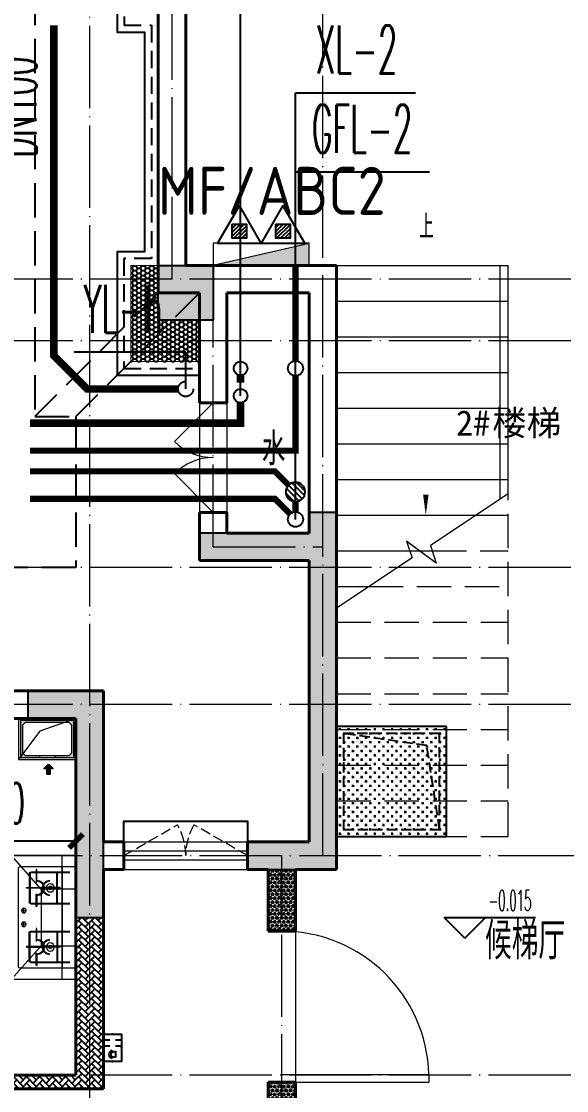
# Model space of a CAD drawing. Extents: x 27938 to 1042331, y -235042 to 1535213.
# Drawn here: x 715419 to 719393, y 679745 to 687535 of the extents above; entities that cross this region are included whole.
import ezdxf
from ezdxf.enums import TextEntityAlignment as Align

# ---------------------------------------------------------------- set-up
doc = ezdxf.new("R2010")
doc.units = 0
doc.header["$LTSCALE"] = 1000
doc.header["$MEASUREMENT"] = 0
for name, pattern in [('#P_--_20B1_001_t3$0$DASH', [0.35, 0.25, -0.1]), ('__DASH', [0.35, 0.25, -0.1]), ('DASH', [0.35, 0.25, -0.1]), ('DOTE', [2.42, 2, -0.2, 0.02, -0.2]), ('HIDDEN', [0.375, 0.25, -0.125])]:
    doc.linetypes.add(name, pattern=pattern)
for name, color, linetype in [('AH-FURNITURE', 1, 'Continuous'), ('COLUMN', 9, 'Continuous'), ('DIM_ELEV', 3, 'Continuous'), ('DIM_SYMB', 3, 'Continuous'), ('DIM_不分区消火栓', 3, 'Continuous'), ('DIM_管井排水', 3, 'Continuous'), ('DIM_给水', 3, 'Continuous'), ('DIM_雨水', 3, 'Continuous'), ('EQUIP-安防', 3, 'Continuous'), ('EQUIP_地漏', 7, 'Continuous'), ('EQUIP_灭火器', 7, 'Continuous'), ('PIPE-不分区消火栓', 1, 'X'), ('PIPE-管井排水', 210, 'GF'), ('PIPE-给水', 3, 'J1'), ('PIPE-给水中', 72, 'J2'), ('PIPE-雨水', 4, 'Y'), ('PUB_TEXT', 4, 'Continuous'), ('TEXT_灭火器', 7, 'Continuous'), ('TEXT_雨水', 7, 'Continuous'), ('TWT_DIM', 3, 'Continuous'), ('VPIPE-不分区消火栓', 1, 'X'), ('VPIPE-管井排水', 210, 'GF'), ('VPIPE-给水', 3, 'TG_J'), ('VPIPE-给水中', 72, 'J2'), ('VPIPE-雨水', 4, 'DASH'), ('保温', 6, 'Continuous'), ('卫生间', 6, 'Continuous'), ('建筑-排气道', 9, 'Continuous'), ('看线', 251, 'Continuous'), ('立面-看线', 251, 'Continuous')]:
    doc.layers.add(name, color=color, linetype=linetype)
for name, color, linetype, lineweight in [('DOTE', 19, 'DOTE', 9), ('EQUIP_消火栓', 242, 'Continuous', 18), ('LVTRY', 1, 'Continuous', 13), ('PUB_HATCH', 8, 'Continuous', 9), ('STAIR', 2, 'Continuous', 18), ('WALL', 9, 'Continuous', 40), ('WINDOW', 8, 'Continuous', 15), ('平面-空调预留孔', 173, 'Continuous', 15), ('立面-洞口示意', 152, 'Continuous', 13)]:
    doc.layers.add(name, color=color, linetype=linetype, lineweight=lineweight)
doc.styles.add('_TCH_DIM', font='SIMPLEX.shx', dxfattribs={"width": 0.6, "oblique": 10, "bigfont": 'hztxt.shx'})
doc.styles.add('_TCH_DIM_T3', font='SIMPLEX.shx', dxfattribs={"width": 0.494118, "bigfont": 'GBCBIG.shx'})
doc.styles.add('_TEL_DIM', font='SIMPLEX', dxfattribs={"width": 0.8, "height": 3.5, "bigfont": 'HZTXT'})
doc.styles.add('_TWT_PIPEDN', font='SIMPLEX.shx', dxfattribs={"width": 0.6, "oblique": 10, "height": 3, "bigfont": 'HZTXT.shx'})
doc.styles.add('_TWT_SERIAL', font='simplex.shx', dxfattribs={"width": 0.6, "oblique": 10, "height": 3, "bigfont": 'aadri.shx'})
doc.styles.add('DIM_FONT', font='SIMPLEX.shx', dxfattribs={"width": 0.56})
doc.styles.get("Standard").update_dxf_attribs({"font": 'gbenor.shx', "bigfont": 'gbcbig.shx'})
doc.styles.add('TG_LINETYPE', font='SIMPLEX', dxfattribs={"width": 0.8, "height": 3, "bigfont": 'HZTXT'})
doc.styles.add('黑体', font='simhei.ttf')
doc.linetypes.add('GF', pattern='A,3,-0.2,["GF",Standard,S=0.25,R=0,X=-0.1,Y=-0.115],-0.35', length=3.55)
doc.linetypes.add('J1', pattern='A,3,-0.2,["J1",Standard,S=0.25,R=0,X=-0.1,Y=-0.115],-0.35', length=3.55)
doc.linetypes.add('J2', pattern='A,3,-0.2,["J2",Standard,S=0.25,R=0,X=-0.1,Y=-0.115],-0.35', length=3.55)
doc.linetypes.add('TG_J', pattern='A,2,-0.22,["J",TG_LINETYPE,S=0.1,R=0,X=-0.18,Y=-0.15],0', length=2.22)
doc.linetypes.add('X', pattern='A,3,-0.2,["X",Standard,S=0.25,R=0,X=-0.1,Y=-0.115],-0.25', length=3.45)
doc.linetypes.add('Y', pattern='A,3,-0.2,["Y",Standard,S=0.25,R=0,X=-0.1,Y=-0.115],-0.2', length=3.4)
doc.dimstyles.new('_TWT_ARCH&&100', dxfattribs={"dimtxt": 297.5, "dimasz": 100, "dimexe": 250, "dimexo": 300, "dimgap": 126.25, "dimtad": 1, "dimdec": 0, "dimzin": 0, "dimdsep": 46, "dimtxsty": '_TCH_DIM_T3', "dimblk": 'ARCHTICK', "dimcen": 0.09, "dimclrt": 7, "dimazin": 2, "dimtfac": 1, "dimtdec": 0, "dimtix": 1, "dimtmove": 2, "dimatfit": 3, "dimfxl": 1, "dimtolj": 1, "dimtzin": 0, "dimarcsym": 0})
pattern_1 = [(45, (0, 0), (0, 47.4157523), [100.584, -33.528]), (135, (23.708, 23.708), (3e-15, 47.4157523), [100.584, -33.528])]
pattern_2 = [(90, (0, 0), (-16.49778, 1e-15), [9.525, -19.05]), (210, (0, 0), (8.24889, -14.2874966), [9.525, -19.05]), (150, (6e-16, 9.525), (-8.24889, -14.2874966), [9.525, -19.05])]

# ---------------------------------------------------------------- blocks, each defined once
blk = doc.blocks.new('HFHFHFHFTF')
at = {"layer": 'PUB_HATCH'}
for points in [[(571616.6, 372523.7), (571616.6, 375123.7), (571416.6, 375123.7), (571416.6, 374973.7), (570617, 374973.7), (570617, 374773.7), (571416.6, 374773.7), (571416.6, 372723.7), (570966.6, 372723.7), (570966.6, 372523.7)], [(569366.6, 373623.7), (569716.6, 373623.7), (569716.6, 372173.7), (569916.6, 372173.7), (569916.6, 373823.7), (569366.6, 373823.7)]]:
    blk.add_hatch(color=256, dxfattribs=at).paths.add_polyline_path(points)
at = {"layer": 'COLUMN', "color": 8}
for p, q in [((571616.6, 375123.7), (571416.6, 375123.7)), ((571416.6, 375123.7), (571416.6, 374973.7)), ((571616.6, 372523.7), (571616.6, 375123.7)), ((571416.6, 374973.7), (570617, 374973.7)), ((570617, 374973.7), (570617, 374773.7)), ((570617, 374773.7), (571416.6, 374773.7)), ((571416.6, 374773.7), (571416.6, 372723.7)), ((569916.6, 373823.7), (569366.6, 373823.7)), ((569366.6, 373823.7), (569366.6, 373623.7)), ((569916.6, 372173.7), (569916.6, 373823.7)), ((569366.6, 373623.7), (569716.6, 373623.7)), ((569716.6, 373623.7), (569716.6, 372173.7)), ((571416.6, 372723.7), (570966.6, 372723.7)), ((570966.6, 372723.7), (570966.6, 372523.7)), ((570966.6, 372523.7), (571616.6, 372523.7)), ((569716.6, 372173.7), (569916.6, 372173.7))]:
    blk.add_line(p, q, dxfattribs=at)
blk = doc.blocks.new('VDVDVDCZSCCS')
at = {"layer": '保温', "linetype": 'Continuous', "ltscale": 10}
h = blk.add_hatch(dxfattribs=at)
h.set_pattern_fill('HEX', color=251, scale=10, angle=90, style=0)
h.set_pattern_definition(pattern_2)
h.paths.add_polyline_path([(546716.7, 372073.7), (546916.7, 372073.7), (546916.6, 372523.7), (546716.6, 372523.7)])
at = {"layer": '保温', "linetype": 'ByBlock', "ltscale": 10}
h = blk.add_hatch(dxfattribs=at)
h.set_pattern_fill('AR-HBONE', color=251, scale=55)
h.set_pattern_definition(pattern_1)
h.paths.add_polyline_path([(545316.6, 372173.7), (545316.7, 370923.7), (545516.7, 370923.7), (545516.6, 372173.7)])
h = blk.add_hatch(dxfattribs=at)
h.set_pattern_fill('AR-HBONE', color=251, scale=55)
h.set_pattern_definition(pattern_1)
h.paths.add_polyline_path([(545316.7, 370923.7), (545316.7, 371023.7), (544716.7, 371023.7), (544716.7, 370923.7)])
at = {"layer": '保温', "linetype": 'Continuous', "ltscale": 10}
h = blk.add_hatch(dxfattribs=at)
h.set_pattern_fill('HEX', color=251, scale=10, angle=90, style=0)
h.set_pattern_definition(pattern_2)
h.paths.add_polyline_path([(546716.7, 370823.7), (546916.7, 370823.7), (546916.6, 370973.7), (546716.6, 370973.7)])
blk = doc.blocks.new('A$C60D053AF')
at = {"layer": 'AH-FURNITURE', "color": 0}
for p, q in [((192.5, -71), (327.6, -71)), ((232.5, -90), (128.3, -90)), ((232.5, -110), (128.3, -110)), ((192.5, -91), (327.6, -91)), ((245, -129.5), (245, -122.5)), ((265, -129.5), (265, -122.5)), ((341.7, -96.9), (370, -143.2)), ((355.9, -82.7), (384.2, -129)), ((255, -281), (255, -251)), ((255, -281), (393, -281)), ((393, -281), (393, -251))]:
    blk.add_line(p, q, dxfattribs=at)
for points in [[(170, -68, 1), (170, -94), (192.5, -94), (192.5, -68)], [(234, -251), (414, -251, 0.414214), (424, -241), (424, -111, 0.414214), (414, -101), (234, -101, 0.414214), (224, -111), (224, -241, 0.414214)], [(268, -122.5), (268, -107, 0.414214), (248, -87), (232.5, -87), (232.5, -113), (242, -113), (242, -122.5)], [(242, -152, 1), (268, -152), (268, -129.5), (242, -129.5)], [(383.8, -161.2, 1), (402.2, -142.8), (386.3, -126.9), (367.9, -145.3)]]:
    blk.add_lwpolyline(points, format="xyb", close=True, dxfattribs=at)
for centre, radius in [((100, -100), 30), ((255, -152), 15), ((255, -152), 10), ((393, -152), 15), ((393, -152), 10)]:
    blk.add_circle(centre, radius, dxfattribs=at)
for radius in [40, 20]:
    blk.add_arc((327.6, -111), radius, 45, 90, dxfattribs=at)
blk = doc.blocks.new('*U40')
h = blk.add_hatch(color=0)
h.set_gradient(color1=(0, 0, 255), rotation=180, tint=1)
h.paths.add_polyline_path([(0, 0), (-6.35, -6.35), (-6.35, -2.159), (-15, -2.159), (-15, 2.159), (-6.35, 2.159), (-6.35, 6.35)])
at = {"color": 0, "linetype": 'Continuous'}
blk.add_lwpolyline([(0, 0), (-6.35, -6.35), (-6.35, -2.159), (-15, -2.159), (-15, 2.159), (-6.35, 2.159), (-6.35, 6.35)], close=True, dxfattribs=at)
blk = doc.blocks.new('sgrsefv')
at = {"layer": 'PUB_HATCH'}
blk.add_hatch(color=0, dxfattribs=at).paths.add_polyline_path([(1112933.3, 840916.3), (1112933.3, 840646.3), (1113073.3, 840646.3), (1113073.3, 840661.3), (1112968.3, 840661.3), (1112948.3, 840681.3), (1112948.3, 840881.3), (1112968.3, 840901.3), (1113288.3, 840901.3), (1113308.3, 840881.3), (1113308.3, 840681.3), (1113288.3, 840661.3), (1113183.3, 840661.3), (1113183.3, 840646.3), (1113323.3, 840646.3), (1113323.3, 840916.3)])
at = {"layer": 'LVTRY', "color": 0}
for p, q in [((1113073.3, 840661.3), (1113073.3, 840646.3)), ((1113183.3, 840661.3), (1113183.3, 840646.3))]:
    blk.add_line(p, q, dxfattribs=at)
for points in [[(1112918.3, 840931.3), (1113338.3, 840931.3), (1113338.3, 840631.3), (1112918.3, 840631.3)], [(1112933.3, 840916.3), (1113323.3, 840916.3), (1113323.3, 840646.3), (1112933.3, 840646.3)], [(1113288.3, 840661.3), (1112968.3, 840661.3), (1112948.3, 840681.3), (1112948.3, 840881.3), (1112968.3, 840901.3), (1113288.3, 840901.3), (1113308.3, 840881.3), (1113308.3, 840681.3), (1113288.3, 840661.3)]]:
    blk.add_lwpolyline(points, close=True, dxfattribs=at)
at = {"layer": '立面-洞口示意', "color": 0}
blk.add_lwpolyline([(1112918.3, 840931.3), (1113181.8, 840837.4), (1113338.3, 840631.3)], dxfattribs=at)
at = {"layer": '建筑-排气道', "color": 8, "xscale": -5, "yscale": 5, "zscale": 5, "rotation": 270}
blk.add_blockref('*U40', (1113118.4, 840599), dxfattribs=at)
blk = doc.blocks.new('rtyg7uyhg')
at = {"layer": 'LVTRY', "color": 0}
for p, q in [((193590.3, 45458.1), (193590.3, 45069.5)), ((194234.6, 45488.8), (193621, 45488.8)), ((193896.4, 45429.9), (193857.6, 45326.3)), ((193925.8, 45440.4), (193940.1, 45432.2)), ((194265.3, 45069.5), (194265.3, 45458.1)), ((193621, 45130.8), (193621, 45345.6)), ((193682.3, 45407), (193887.8, 45407)), ((193875.3, 45316), (193945.6, 45401.5)), ((194009.6, 45345.6), (194009.6, 45130.8)), ((194050.5, 45130.8), (194050.5, 45345.6)), ((194111.9, 45407), (194173.3, 45407)), ((194234.6, 45345.6), (194234.6, 45130.8)), ((193857.6, 45326.3), (193875.3, 45316)), ((193621, 45038.8), (194234.6, 45038.8)), ((193948.3, 45069.5), (193682.3, 45069.5)), ((194173.3, 45069.5), (194111.9, 45069.5))]:
    blk.add_line(p, q, dxfattribs=at)
for centre, radius in [((193866.4, 45437.7), 20.5), ((193989.2, 45437.7), 20.5), ((194071, 45437.7), 20.5), ((193815.3, 45238.2), 25.6), ((194137.5, 45238.2), 25.6)]:
    blk.add_circle(centre, radius, dxfattribs=at)
for centre, radius, start, end in [((193621, 45458.1), 30.7, 89.99999, 179.99999), ((193915.6, 45422.7), 20.5, 59.99999, 159.46231), ((193929.8, 45414.5), 20.5, 320.53767, 59.99999), ((194234.6, 45458.1), 30.7, 359.99999, 89.99999), ((193682.3, 45345.6), 61.4, 89.99999, 179.99999), ((193948.3, 45345.6), 61.4, 359.99999, 89.99999), ((194111.9, 45345.6), 61.4, 89.99999, 179.99999), ((194173.3, 45345.6), 61.4, 359.99999, 89.99999), ((193682.3, 45130.8), 61.4, 179.99999, 269.99999), ((193948.3, 45130.8), 61.4, 269.99999, 359.99999), ((194111.9, 45130.8), 61.4, 179.99999, 269.99999), ((194173.3, 45130.8), 61.4, 269.99999, 359.99999), ((193621, 45069.5), 30.7, 179.99999, 269.99999), ((194234.6, 45069.5), 30.7, 269.99999, 359.99999)]:
    blk.add_arc(centre, radius, start, end, dxfattribs=at)
at = {"layer": 'LVTRY', "color": 0, "style": 'DIM_FONT', "width": 0.8, "flags": 9}
for tag in ['YSIZE', 'XSIZE']:
    blk.add_attdef(tag, (193927.8, 45487.8), '', height=0.5, rotation=89.99999, dxfattribs=at)
blk = doc.blocks.new('A-Kitchen-7')
at = {"layer": 'LVTRY', "color": 0}
for p, q in [((-518.7, 779.7), (-7.2, 834.3)), ((-515, 756), (-518.7, 779.7)), ((-3.6, 810.6), (-515, 756)), ((-29.1, 767), (-35.2, 806.4)), ((-7.2, 834.3), (-3.6, 810.6)), ((515, 780), (0, 780)), ((0, 756), (0, 780)), ((515, 756), (515, 780)), ((515, 756), (-515, 756)), ((-515, 756), (-515, 40)), ((-485.6, 760.5), (-484.9, 756)), ((-29.1, 767), (-112.1, 756)), ((515, 40), (515, 756)), ((-515, 40), (515, 40))]:
    blk.add_line(p, q, dxfattribs=at)
blk.add_lwpolyline([(-468.9, 40), (-468.9, 0), (468.9, 0), (468.9, 40)], close=True, dxfattribs=at)
blk = doc.blocks.new('FRSDFDGDGDRGDR')
at = {"layer": '平面-空调预留孔', "color": 0}
for p, q in [((699612.3, 775044), (699612.3, 775441.2)), ((699618.9, 775447.8), (699746.3, 775447.8)), ((699746.3, 775447.8), (699746.3, 775355.4)), ((699719.9, 775342.2), (699719.9, 775143)), ((699726.5, 775348.8), (699739.7, 775348.8)), ((699726.5, 775136.4), (699739.7, 775136.4)), ((699746.3, 775129.8), (699746.3, 775037.4)), ((699746.3, 775037.4), (699618.9, 775037.4))]:
    blk.add_line(p, q, dxfattribs=at)
blk.add_lwpolyline([(699766.1, 775166.7), (699792.5, 775153.5), (699792.5, 775057.2), (699766.1, 775044), (699766.1, 775017.6), (699618.9, 775017.6, -0.414214), (699592.5, 775044), (699592.5, 775441.2, -0.414214), (699618.9, 775467.6), (699766.1, 775467.6), (699766.1, 775441.2), (699792.5, 775428), (699792.5, 775331.6), (699766.1, 775318.4)], format="xyb", close=True, dxfattribs=at)
for centre, radius in [((699739.7, 775331.6), 10.6), ((699739.7, 775243.2), 15.8), ((699739.7, 775153.5), 10.6)]:
    blk.add_circle(centre, radius, dxfattribs=at)
for centre, start, end in [((699618.9, 775441.2), 90, 180), ((699726.5, 775342.2), 90, 180), ((699739.7, 775355.4), 270, 360), ((699726.5, 775143), 180, 270), ((699739.7, 775129.8), 0, 90), ((699618.9, 775044), 180, 270)]:
    blk.add_arc(centre, 6.6, start, end, dxfattribs=at)
blk = doc.blocks.new('vcxvcdfvdxv')
at = {"layer": 'LVTRY', "color": 0}
for p, q in [((582293.7, 370358.3), (582763.9, 370358.3)), ((582393.7, 369458.3), (582393.7, 370358.3)), ((582547.9, 370115.4), (582763.9, 370358.3)), ((582763.9, 370358.3), (582763.9, 369458.3)), ((582703.7, 370278.3), (582303.7, 370278.3)), ((582393.7, 370268.3), (582393.7, 369548.3)), ((582578.9, 370168.3), (582578.9, 370258.3)), ((582578.9, 370258.3), (582583.4, 370258.3)), ((582583.4, 370258.3), (582583.4, 370168.3)), ((582713.7, 369548.3), (582713.7, 370268.3)), ((582338.7, 370238.3), (582623.7, 370238.3)), ((582338.7, 370233.3), (582623.7, 370233.3)), ((582428.7, 370018.3), (582428.7, 370228.3)), ((582433.7, 370018.3), (582433.7, 370228.3)), ((582583.4, 370168.3), (582578.9, 370168.3)), ((582628.7, 370228.3), (582628.7, 370018.3)), ((582633.7, 370228.3), (582633.7, 370018.3)), ((582293.7, 370115.4), (582547.9, 370115.4)), ((582393.7, 369700.3), (582393.7, 370115.4)), ((582408.7, 370125.6), (582536.2, 370125.6)), ((582408.7, 370121.1), (582408.7, 370125.6)), ((582536.2, 370121.1), (582408.7, 370121.1)), ((582653.7, 370125.6), (582526.2, 370125.6)), ((582526.2, 370125.6), (582526.2, 370121.1)), ((582526.2, 370121.1), (582653.7, 370121.1)), ((582536.2, 370125.6), (582536.2, 370121.1)), ((582547.9, 370115.4), (582547.9, 369700.3)), ((582653.7, 370121.1), (582653.7, 370125.6)), ((582623.7, 370013.3), (582338.7, 370013.3)), ((582623.7, 370008.3), (582338.7, 370008.3)), ((582583.4, 370078.3), (582578.9, 370078.3)), ((582578.9, 370078.3), (582578.9, 369988.3)), ((582583.4, 369988.3), (582583.4, 370078.3)), ((582578.9, 369988.3), (582583.4, 369988.3)), ((582693.1, 369958.3), (582654.3, 369958.3)), ((582673.7, 369938.9), (582673.7, 369977.7)), ((582693.1, 369858.3), (582654.3, 369858.3)), ((582673.7, 369838.9), (582673.7, 369877.7)), ((582623.7, 369808.3), (582338.7, 369808.3)), ((582623.7, 369803.3), (582338.7, 369803.3)), ((582428.7, 369798.3), (582428.7, 369588.3)), ((582433.7, 369798.3), (582433.7, 369588.3)), ((582578.9, 369738.3), (582578.9, 369828.3)), ((582578.9, 369828.3), (582583.4, 369828.3)), ((582583.4, 369828.3), (582583.4, 369738.3)), ((582628.7, 369588.3), (582628.7, 369798.3)), ((582633.7, 369588.3), (582633.7, 369798.3)), ((582547.9, 369700.3), (582293.7, 369700.3)), ((582536.2, 369695.6), (582408.7, 369695.6)), ((582408.7, 369695.6), (582408.7, 369691.1)), ((582526.2, 369691.1), (582526.2, 369695.6)), ((582526.2, 369695.6), (582653.7, 369695.6)), ((582536.2, 369691.1), (582536.2, 369695.6)), ((582763.9, 369458.3), (582547.9, 369700.3)), ((582583.4, 369738.3), (582578.9, 369738.3)), ((582653.7, 369695.6), (582653.7, 369691.1)), ((582408.7, 369691.1), (582536.2, 369691.1)), ((582653.7, 369691.1), (582526.2, 369691.1)), ((582583.4, 369648.3), (582578.9, 369648.3)), ((582578.9, 369648.3), (582578.9, 369558.3)), ((582583.4, 369558.3), (582583.4, 369648.3)), ((582338.7, 369583.3), (582623.7, 369583.3)), ((582338.7, 369578.3), (582623.7, 369578.3)), ((582578.9, 369558.3), (582583.4, 369558.3)), ((582303.7, 369538.3), (582703.7, 369538.3)), ((582763.9, 369458.3), (582293.7, 369458.3))]:
    blk.add_line(p, q, dxfattribs=at)
blk.add_lwpolyline([(582893.7, 368758.3), (582893.7, 370758.3), (583993.7, 370758.3), (583993.7, 369632.3)], dxfattribs=at)
for centre, radius in [((582481.2, 370123.3), 29.7), ((582481.2, 370123.3), 11.7), ((582673.7, 369958.3), 17), ((582673.7, 369858.3), 17), ((582481.2, 369693.3), 29.7), ((582481.2, 369693.3), 11.7)]:
    blk.add_circle(centre, radius, dxfattribs=at)
for centre, radius, start, end in [((582403.7, 370268.3), 10, 90, 180), ((582703.7, 370268.3), 10, 0, 90), ((582438.7, 370228.3), 10, 90, 180), ((582438.7, 370228.3), 5, 90, 180), ((582481.2, 370123.3), 56.7, 2.27424, 87.72576), ((582481.2, 370123.3), 52.2, 2.47041, 87.52959), ((582581.2, 370123.3), 56.7, 92.27424, 177.72576), ((582581.2, 370123.3), 52.2, 92.47041, 177.52959), ((582623.7, 370228.3), 10, 0, 90), ((582623.7, 370228.3), 5, 0, 90), ((582481.2, 370123.3), 56.7, 272.27424, 357.72576), ((582481.2, 370123.3), 52.2, 272.47041, 357.52959), ((582581.2, 370123.3), 56.7, 182.27424, 267.72576), ((582581.2, 370123.3), 52.2, 182.47041, 267.52959), ((582438.7, 370018.3), 10, 180, 270), ((582438.7, 370018.3), 5, 180, 270), ((582623.7, 370018.3), 5, 270, 0), ((582623.7, 370018.3), 10, 270, 0), ((582438.7, 369798.3), 10, 90, 180), ((582438.7, 369798.3), 5, 90, 180), ((582623.7, 369798.3), 10, 0, 90), ((582623.7, 369798.3), 5, 0, 90), ((582481.2, 369693.3), 56.7, 2.27424, 87.72576), ((582481.2, 369693.3), 52.2, 2.47041, 87.52959), ((582581.2, 369693.3), 56.7, 92.27424, 177.72576), ((582581.2, 369693.3), 52.2, 92.47041, 177.52959), ((582481.2, 369693.3), 56.7, 272.27424, 357.72576), ((582481.2, 369693.3), 52.2, 272.47041, 357.52959), ((582581.2, 369693.3), 56.7, 182.27424, 267.72576), ((582581.2, 369693.3), 52.2, 182.47041, 267.52959), ((582403.7, 369548.3), 10, 180, 270), ((582438.7, 369588.3), 10, 180, 270), ((582438.7, 369588.3), 5, 180, 270), ((582623.7, 369588.3), 5, 270, 0), ((582623.7, 369588.3), 10, 270, 0), ((582703.7, 369548.3), 10, 270, 0)]:
    blk.add_arc(centre, radius, start, end, dxfattribs=at)
at = {"color": 8}
for name, p in [('sgrsefv', (-530624.6, -469573)), ('rtyg7uyhg', (389578.4, 325769.5))]:
    blk.add_blockref(name, p, dxfattribs=at)
at = {"color": 8, "rotation": 90}
blk.add_blockref('FRSDFDGDGDRGDR', (1359511.2, -328434.2), dxfattribs=at)
at = {"color": 8, "xscale": -1, "rotation": 90}
blk.add_blockref('A$C60D053AF', (582713.7, 371358.3), dxfattribs=at)
at = {"layer": 'LVTRY', "color": 8, "extrusion": (0, 0, -1), "xscale": -0.7999999999883585, "yscale": 0.7999999999883585, "zscale": -0.7999999999883585, "rotation": 270}
blk.add_blockref('A-Kitchen-7', (-584593.7, 369220.3), dxfattribs=at)
blk = doc.blocks.new('HFTHFFGHFH')
at = {"layer": 'DOTE', "linetype": 'DOTE', "ltscale": 0.3}
for p, q in [((569816.6, 594448.8), (569816.6, 612948.8)), ((571516.6, 604248.8), (571516.6, 612948.8)), ((570416.6, 608448.8), (570416.6, 610948.8)), ((587116.6, 608448.8), (534316.6, 608448.8)), ((570716.6, 606498.8), (570716.6, 608448.8)), ((587116.6, 607998.8), (534316.6, 607998.8)), ((570716.6, 606498.8), (571516.6, 606498.8)), ((587116.6, 606348.8), (534316.6, 606348.8)), ((587116.6, 605348.8), (534316.6, 605348.8)), ((534316.6, 604248.8), (587116.6, 604248.8)), ((571216.6, 602348.8), (571216.6, 604248.8)), ((587116.6, 602648.8), (534316.6, 602648.8))]:
    blk.add_line(p, q, dxfattribs=at)
blk = doc.blocks.new('BFBTCSD')
at = {"layer": '卫生间', "color": 159, "linetype": 'DASH', "true_color": 0x22346e}
for p, q in [((696916.6, 685557.2), (697816.6, 684657.2)), ((697216.6, 685557.2), (698116.6, 684657.2))]:
    blk.add_line(p, q, dxfattribs=at)
blk.add_lwpolyline([(696416.8, 689157.2), (698116.6, 689157.2), (698116.6, 684657.2), (697816.6, 684657.2), (697816.6, 683557.2), (699116.6, 683557.2), (699116.6, 684557.2), (706016.6, 684557.2), (706016.6, 683557.2), (706816.6, 683557.2)], dxfattribs=at)
blk = doc.blocks.new('$equip$00002628')
at = {"color": 0, "linetype": 'Continuous'}
for p, q in [((-0.625, 0.415), (0.625, 0.415)), ((-0.625, -0.415), (-0.625, 0.415)), ((-0.472, 0.01), (-0.409, 0.01)), ((-0.446, -0.138), (-0.395, 0.058)), ((-0.395, 0.058), (-0.395, 0.058)), ((-0.395, 0.058), (-0.206, 0.058)), ((-0.206, 0.058), (-0.155, -0.138)), ((-0.191, 0.01), (-0.129, 0.01)), ((0.071, 0.129), (0.071, 0.415)), ((0.35, 0.129), (0.35, 0.415)), ((0.625, 0.415), (0.625, -0.415)), ((0.625, -0.415), (-0.625, -0.415)), ((-0.155, -0.138), (-0.446, -0.138)), ((0.071, -0.415), (0.071, -0.129)), ((0.35, -0.415), (0.35, -0.129))]:
    blk.add_line(p, q, dxfattribs=at)
at = {"color": 0, "const_width": 0.05}
blk.add_lwpolyline([(-0.625, 0.415), (0.625, 0.415), (0.625, -0.415), (-0.625, -0.415), (-0.625, 0.415), (0.625, 0.415)], dxfattribs=at)
at = {"color": 0, "linetype": 'Continuous'}
blk.add_arc((-0.3, -0.011), 0.173, 6.9897, 173.0103, dxfattribs=at)
at = {"color": 0}
for p in [(-0.625, 0), (0, 0.415), (0, -0.415), (0.625, 0)]:
    blk.add_point(p, dxfattribs=at)
at = {"color": 0, "style": '_TEL_DIM', "flags": 1}
blk.add_attdef('A', text='', height=0.000025, dxfattribs=at).set_placement((0, 0), align=Align.MIDDLE_CENTER)
blk = doc.blocks.new('HGFHGGGDFGRD')
at = {"layer": 'EQUIP-安防', "color": 8, "xscale": 160, "yscale": 160, "zscale": 160, "rotation": 90}
blk.add_blockref('$equip$00002628', (716083, 371223.7), dxfattribs=at)
blk = doc.blocks.new('DBDBDBDB')
at = {"layer": '保温', "linetype": 'Continuous', "ltscale": 10}
h = blk.add_hatch(dxfattribs=at)
h.set_pattern_fill('CROSS', color=5, scale=20, angle=90, style=0)
h.set_pattern_definition([(90, (0, 0), (-31.75, 31.75), [15.875, -47.625]), (180, (7.938, 7.937), (-31.75, -31.75), [15.875, -47.625])])
h.paths.add_polyline_path([(286316.6, 682397.1), (287116.6, 682397.1), (287116.6, 681597.1), (286316.6, 681597.1)])
at = {"color": 6}
blk.add_lwpolyline([(286316.6, 682397.1), (287116.6, 682397.1), (287116.6, 681597.1), (286316.6, 681597.1)], close=True, dxfattribs=at)
at = {"color": 6, "linetype": '__DASH', "ltscale": 0.3}
blk.add_lwpolyline([(286366.6, 682347.1), (287066.6, 682347.1), (287066.6, 681647.1), (286366.6, 681647.1)], close=True, dxfattribs=at)
blk.add_lwpolyline([(286366.6, 681647.1), (286459.1, 682259.3), (287066.6, 682347.1)], dxfattribs=at)
at = {"color": 2, "linetype": '__DASH', "ltscale": 0.2, "const_width": 1}
for points in [[(287066.6, 682307.1), (286976.6, 682307.1, 0.414214), (286916.6, 682247.1), (286916.6, 681747.1, 0.414214), (286976.6, 681687.1), (287066.6, 681687.1)], [(287066.6, 682287.1), (286976.6, 682287.1, 0.414214), (286936.6, 682247.1), (286936.6, 681747.1, 0.414214), (286976.6, 681707.1), (287066.6, 681707.1)]]:
    blk.add_lwpolyline(points, format="xyb", dxfattribs=at)
blk = doc.blocks.new('A$C028C60F5')
at = {"color": 0}
blk.add_lwpolyline([(400, 0), (0, 0), (0, -400), (400, -400)], close=True, dxfattribs=at)
at = {"layer": 'PUB_HATCH', "color": 0}
blk.add_solid([(0, -400), (400, -400), (0, 0), (400, 0)], dxfattribs=at)
blk = doc.blocks.new('A$C3EFA6995')
at = {"color": 8}
for p in [(9700, 100), (9700, -2400), (15900, -2400)]:
    blk.add_blockref('A$C028C60F5', p, dxfattribs=at)
at = {"color": 8, "xscale": -1}
blk.add_blockref('A$C028C60F5', (16300, 100), dxfattribs=at)
blk = doc.blocks.new('_ArchTick')
at = {"color": 0, "linetype": 'ByBlock', "const_width": 0.4}
blk.add_lwpolyline([(-0.5, -0.5), (0.5, 0.5)], dxfattribs=at)
blk = doc.blocks.new('*D156')
at = {"layer": 'Defpoints', "color": 0}
for p in [(714566.6, 682457.2), (715816.6, 682457.2), (715816.6, 681564.2)]:
    blk.add_point(p, dxfattribs=at)
at = {"layer": 'TWT_DIM', "color": 0, "lineweight": -2}
for p, q in [((714566.6, 682157.2), (714566.6, 681314.2)), ((715816.6, 682157.2), (715816.6, 681314.2)), ((714566.6, 681564.2), (715816.6, 681564.2))]:
    blk.add_line(p, q, dxfattribs=at)
at = {"layer": 'TWT_DIM', "color": 0, "lineweight": -2, "xscale": 100, "yscale": 100, "zscale": 100, "rotation": 180}
blk.add_blockref('_ArchTick', (714566.6, 681564.2), dxfattribs=at)
at = {"layer": 'TWT_DIM', "color": 0, "lineweight": -2, "xscale": 100, "yscale": 100, "zscale": 100}
blk.add_blockref('_ArchTick', (715816.6, 681564.2), dxfattribs=at)
at = {"layer": 'TWT_DIM', "color": 7, "insert": (715191.6, 681839.2), "char_height": 297.5, "attachment_point": 5, "style": '_TCH_DIM_T3'}
blk.add_mtext('\\A1;1250', dxfattribs=at)
blk = doc.blocks.new('$DorLib2D$00000001')
for p, q in [((0.45, 0.975), (0.5, 0.975)), ((0.45, 0), (0.45, 0.975)), ((0.5, 0), (0.5, 0.975)), ((0.5, 0), (0.45, 0))]:
    blk.add_line(p, q)
at = {"lineweight": 13}
blk.add_arc((0.475, 0), 0.975, 91.46928, 180, dxfattribs=at)
blk = doc.blocks.new('$WINLIB2D$00000001')
at = {"color": 0}
for points in [[(-0.5, 0.5), (-0.5, -0.5)], [(-0.5, 0.5), (0.5, 0.5)], [(0.5, -0.5), (0.5, 0.5)], [(0.5, 0.1667), (-0.5, 0.1667)], [(0.5, -0.1667), (-0.5, -0.1667)], [(-0.5, -0.5), (0.5, -0.5)]]:
    blk.add_lwpolyline(points, dxfattribs=at)
blk = doc.blocks.new('$DorLib2D$00000116')
at = {"color": 0}
for p, q in [((-0.5, 0), (-0.1464, 0.3536)), ((0.5, 0), (0.1464, 0.3536))]:
    blk.add_line(p, q, dxfattribs=at)
for centre, start, end in [((-0.5, 0), 0, 45), ((0.5, 0), 135, 180)]:
    blk.add_arc(centre, 0.5, start, end, dxfattribs=at)
blk = doc.blocks.new('$TwtSys$00000141')
for p, q in [((-141, 12), (-15, 138)), ((-141, 12), (-15, 138)), ((-131, -53), (53, 131)), ((-131, -53), (53, 131)), ((-100, -100), (100, 100)), ((-100, -100), (100, 100)), ((-49, -131), (131, 49)), ((-49, -131), (131, 49)), ((17, -138), (138, -17)), ((17, -138), (138, -17))]:
    blk.add_line(p, q)
blk.add_circle((0, 0), 141)
blk.add_circle((0, 0), 141)
blk = doc.blocks.new('$TwtSys$00000546')
h = blk.add_hatch()
h.set_pattern_fill('ANSI31', color=1, scale=200, style=0)
h.set_pattern_definition([(45, (-38543.802, -6670.83), (-17.67767, 17.67767), [])])
h.paths.add_polyline_path([(-64.9, 173.7), (64.9, 173.7), (64.9, 43.9), (-64.9, 43.9)])
at = {"color": 1}
for points in [[(0, 343.6), (-198.4, 0), (198.4, 0)], [(-64.9, 173.7), (64.9, 173.7), (64.9, 43.9), (-64.9, 43.9)]]:
    blk.add_lwpolyline(points, close=True, dxfattribs=at)
blk = doc.blocks.new('$TwtSys$00000434')
at = {"color": 7}
for p, q in [((-0.5, 0.5), (-0.5, -0.5)), ((-0.5, -0.5), (0.5, 0.5)), ((0.5, 0.5), (-0.5, 0.5)), ((0.5, -0.5), (0.5, 0.5)), ((-0.5, -0.5), (0.5, -0.5))]:
    blk.add_line(p, q, dxfattribs=at)
blk.add_solid([(0.5, -0.5), (0.5, 0.5), (-0.5, -0.5)], dxfattribs=at)

msp = doc.modelspace()

# ---------------------------------------------------------------- hatches: boundary and pattern name
at = {"layer": 'PIPE-不分区消火栓'}
for points in [[(717416.5, 684407.2), (717416.5, 684384.7), (717439, 684384.7)], [(717416.5, 684407.2), (717439, 684407.2), (717439, 684384.7)]]:
    msp.add_hatch(color=256, dxfattribs=at).paths.add_polyline_path(points)
at = {"layer": 'PIPE-管井排水'}
for points in [[(717266.5, 684257.1), (717282.4, 684273), (717275.8, 684279.6)], [(717266.5, 684257.1), (717266.5, 684279.6), (717275.8, 684279.6)], [(717266.5, 684057.2), (717282.4, 684073.1), (717275.8, 684079.7)], [(717266.5, 684057.2), (717266.5, 684079.7), (717275.8, 684079.7)]]:
    msp.add_hatch(color=256, dxfattribs=at).paths.add_polyline_path(points)
at = {"layer": 'PIPE-给水'}
for points in [[(717016.6, 684607.2), (717044.1, 684607.2), (717044.1, 684579.7)], [(717016.6, 684607.2), (717016.6, 684579.7), (717044.1, 684579.7)]]:
    msp.add_hatch(color=256, dxfattribs=at).paths.add_polyline_path(points)
at = {"layer": 'PIPE-雨水'}
for points in [[(715655.2, 685099.8), (715627.7, 685099.8), (715627.7, 685088.4)], [(715655.2, 685099.8), (715635.7, 685080.3), (715627.7, 685088.4)], [(715897.8, 684857.2), (715878.3, 684837.7), (715886.4, 684829.7)], [(715897.8, 684857.2), (715897.8, 684829.7), (715886.4, 684829.7)]]:
    msp.add_hatch(color=256, dxfattribs=at).paths.add_polyline_path(points)
at = {"layer": '立面-看线'}
h = msp.add_hatch(dxfattribs=at)
h.set_pattern_fill('HONEY', color=8, scale=13)
h.set_pattern_definition([(0, (260900.002, 152740.447), (30.95625, 17.872595), [20.6375, -41.275]), (120, (260900.002, 152740.447), (-30.9562463, 17.8726014), [20.6375, -41.275]), (60, (260900.002, 152740.447), (3.7e-06, 35.7451964), [-41.275, 20.6375])])
h.paths.add_polyline_path([(716217.1, 685757.2), (716216.9, 685057.2), (716716.3, 685057.2), (716716.6, 685357.2), (716416.6, 685357.2), (716416.6, 685757.2)])

# ---------------------------------------------------------------- linework, layer by layer
at = {"color": 8, "const_width": 8}
msp.add_lwpolyline([(716416.6, 685757.2), (716216.6, 685757.2), (716216.6, 685057.2), (716716.6, 685057.2)], dxfattribs=at)
at = {"layer": 'DIM_ELEV', "color": 8}
for p, q in [((718650.7, 680856), (718500.7, 681006)), ((718500.7, 681006), (719165.6, 681006)), ((718650.7, 680856), (718800.7, 681006))]:
    msp.add_line(p, q, dxfattribs=at)
at = {"layer": 'DIM_SYMB', "color": 8}
msp.add_lwpolyline([(718366.6, 685887.2, 0, 0, 0), (718366.6, 683937.2, 0, 40, 0), (718366.6, 684087.2, 0, 0, 0)], format="xyseb", dxfattribs=at)
at = {"layer": 'DIM_不分区消火栓'}
for p, q in [((717416.6, 685007.2), (717416.6, 687015.2)), ((717416.6, 687015.2), (718291, 687015.2))]:
    msp.add_line(p, q, dxfattribs=at)
at = {"layer": 'DIM_管井排水'}
for p, q in [((717416.5, 683907.2), (717416.6, 686438.1)), ((717416.6, 686438.1), (718392.6, 686438.1))]:
    msp.add_line(p, q, dxfattribs=at)
at = {"layer": 'DIM_给水'}
for p, q in [((717016.6, 685007.2), (717016.6, 690423.9)), ((717016.6, 684807.2), (717016.6, 689906.4))]:
    msp.add_line(p, q, dxfattribs=at)
at = {"layer": 'DIM_雨水'}
for p, q in [((716616.6, 685125.9), (715803.4, 685125.9)), ((716616.6, 684857.2), (716616.6, 685125.9))]:
    msp.add_line(p, q, dxfattribs=at)
at = {"layer": 'PIPE-不分区消火栓', "const_width": 45}
for points in [[(717416.6, 685062.2), (717416.6, 685759.4)], [(717416.6, 684952.2), (717416.5, 684407.2)], [(717416.5, 684407.2), (715482.4, 684407.2)]]:
    msp.add_lwpolyline(points, dxfattribs=at)
at = {"layer": 'PIPE-管井排水', "const_width": 45}
for points in [[(717266.5, 684257.1), (715482.4, 684257.1)], [(717366.7, 684157), (717266.5, 684257.1)], [(717266.5, 684057.2), (715482.5, 684057.2)], [(717377.6, 683946.1), (717266.5, 684057.2)], [(717416.5, 684036.6), (717416.5, 683962.2)]]:
    msp.add_lwpolyline(points, dxfattribs=at)
at = {"layer": 'PIPE-给水', "const_width": 55}
for points in [[(717016.6, 684757.2), (717016.6, 684607.2)], [(717016.6, 684607.2), (715482.4, 684607.2)]]:
    msp.add_lwpolyline(points, dxfattribs=at)
at = {"layer": 'PIPE-给水中', "const_width": 55}
msp.add_lwpolyline([(717016.6, 684957.2), (717016.6, 684902.4)], dxfattribs=at)
at = {"layer": 'PIPE-雨水', "const_width": 55}
for points in [[(715655.2, 685099.8), (715654.6, 687506.8)], [(715897.8, 684857.2), (715655.2, 685099.8)], [(716561.6, 684857.2), (715897.8, 684857.2)]]:
    msp.add_lwpolyline(points, dxfattribs=at)
at = {"layer": 'STAIR', "color": 8}
for p, q in [((717716.6, 683261.2), (717716.6, 685757.2)), ((717716.6, 685757.2), (718966.6, 685757.2)), ((718906.6, 685757.2), (718906.6, 684051.6)), ((718966.6, 684093.2), (718966.6, 685757.2)), ((717716.6, 685497.2), (718966.6, 685497.2)), ((717716.6, 685237.2), (718966.6, 685237.2)), ((717716.6, 684977.2), (718966.6, 684977.2)), ((717716.6, 684717.2), (718966.6, 684717.2)), ((717716.6, 684457.2), (718966.6, 684457.2)), ((717716.6, 684197.2), (718966.6, 684197.2)), ((718966.6, 684093.2), (718399.8, 683715.9)), ((717716.6, 683937.2), (718732.2, 683937.2)), ((718442.9, 683588), (718226.3, 683747.4)), ((718226.3, 683747.4), (718266.8, 683627.4)), ((718399.8, 683715.9), (718442.9, 683588)), ((717716.6, 683677.2), (718250, 683677.2)), ((718266.8, 683627.4), (717716.6, 683261.2)), ((718321.7, 683677.2), (718412.8, 683677.2)), ((717716.6, 683417.2), (717951, 683417.2))]:
    msp.add_line(p, q, dxfattribs=at)
at = {"layer": 'STAIR', "color": 8, "linetype": '#P_--_20B1_001_t3$0$DASH'}
for p, q in [((718966.6, 684093.2), (718399.8, 683715.9)), ((718966.6, 681597.2), (718966.6, 684093.2)), ((718732.2, 683937.2), (718966.6, 683937.2)), ((718442.9, 683588), (718226.3, 683747.4)), ((718226.3, 683747.4), (718266.8, 683627.4)), ((718399.8, 683715.9), (718442.9, 683588)), ((718266.8, 683627.4), (717716.6, 683261.2)), ((718250, 683677.2), (718321.7, 683677.2)), ((718412.8, 683677.2), (718966.6, 683677.2)), ((717951, 683417.2), (718966.6, 683417.2)), ((717716.6, 681597.2), (717716.6, 683261.2)), ((717716.6, 683157.2), (718966.6, 683157.2)), ((717716.6, 682897.2), (718966.6, 682897.2)), ((717716.6, 682637.2), (718966.6, 682637.2)), ((717716.6, 682377.2), (718966.6, 682377.2)), ((717716.6, 682117.2), (718966.6, 682117.2)), ((717716.6, 681857.2), (718966.6, 681857.2)), ((717716.6, 681597.2), (718966.6, 681597.2))]:
    msp.add_line(p, q, dxfattribs=at)
at = {"layer": 'VPIPE-不分区消火栓'}
msp.add_circle((717416.6, 685007.2), 55, dxfattribs=at)
msp.add_circle((717416.6, 685007.2), 55, dxfattribs=at)
at = {"layer": 'VPIPE-管井排水'}
msp.add_circle((717416.5, 683907.2), 55, dxfattribs=at)
at = {"layer": 'VPIPE-给水'}
msp.add_circle((717016.6, 684807.2), 50, dxfattribs=at)
at = {"layer": 'VPIPE-给水中'}
msp.add_circle((717016.6, 685007.2), 50, dxfattribs=at)
at = {"layer": 'VPIPE-雨水'}
msp.add_circle((716616.6, 684857.2), 55, dxfattribs=at)
at = {"layer": 'WALL', "color": 8}
for p, q in [((716416.6, 688257.2), (716416.6, 685557.2)), ((716616.6, 688057.2), (716616.6, 685757.2)), ((716616.6, 685757.2), (716816.6, 685757.2)), ((716816.6, 685757.2), (717716.6, 685757.2)), ((717716.6, 685757.2), (717716.6, 683707.2)), ((716416.6, 685557.2), (716716.6, 685557.2)), ((716716.6, 685557.2), (716716.6, 684757.2)), ((716916.6, 684757.2), (716916.6, 685557.2)), ((716916.6, 685557.2), (717516.6, 685557.2)), ((717516.6, 685557.2), (717516.6, 683807.2)), ((716716.6, 684757.2), (716916.6, 684757.2)), ((716916.6, 683957.2), (716716.6, 683957.2)), ((716716.6, 683957.2), (716716.6, 683607.2)), ((716916.6, 683807.2), (716916.6, 683957.2)), ((717516.6, 683807.2), (716916.6, 683807.2)), ((717716.6, 683707.2), (717716.6, 681557.2)), ((717516.6, 683607.2), (716716.6, 683607.2)), ((717516.6, 683607.2), (717516.6, 681557.2)), ((716016.6, 682657.2), (715166.6, 682657.2)), ((716016.6, 682657.2), (716016.6, 681557.2)), ((715166.6, 682457.2), (715816.6, 682457.2)), ((715816.6, 682457.2), (715816.6, 681457.2)), ((716166.6, 681557.2), (716016.6, 681557.2)), ((716166.6, 681357.2), (716166.6, 681557.2)), ((717316.6, 681557.2), (717066.6, 681557.2)), ((717066.6, 681557.2), (717066.6, 681357.2)), ((717516.6, 681557.2), (717316.6, 681557.2)), ((717716.6, 681557.2), (717716.6, 681557.2)), ((717716.6, 681357.2), (717716.6, 681557.2)), ((715816.6, 681457.2), (715816.6, 679857.2)), ((716016.6, 681357.2), (716016.6, 679757.2)), ((716016.6, 681357.2), (716166.6, 681357.2)), ((717066.6, 681357.2), (717216.6, 681357.2)), ((717216.6, 681357.2), (717216.6, 680907.2)), ((717416.6, 680907.2), (717416.6, 681357.2)), ((717616.6, 681357.2), (717416.6, 681357.2)), ((717716.6, 681357.2), (717616.6, 681357.2)), ((717216.6, 680907.2), (717416.6, 680907.2)), ((715816.6, 679857.2), (715216.6, 679857.2)), ((717416.6, 679807.2), (717216.6, 679807.2)), ((717216.6, 679807.2), (717216.6, 679457.2)), ((717416.6, 679657.2), (717416.6, 679807.2)), ((715216.6, 679757.2), (716016.6, 679757.2))]:
    msp.add_line(p, q, dxfattribs=at)
at = {"layer": 'WINDOW'}
for p, q in [((716716.6, 684757.2), (716716.6, 683957.2)), ((716916.6, 684757.2), (716916.6, 683957.2)), ((717416.6, 680907.2), (717416.6, 679807.2))]:
    msp.add_line(p, q, dxfattribs=at)
at = {"layer": 'WINDOW', "color": 8, "linetype": 'DASH', "ltscale": 0.3}
for points in [[(716166.6, 681457.2), (716556.3, 681682.1, -0.131605), (716616.6, 681457.2)], [(717066.6, 681457.2), (716676.8, 681682.1, 0.131605), (716616.6, 681457.2)]]:
    msp.add_lwpolyline(points, format="xyb", dxfattribs=at)
at = {"layer": '看线', "color": 8}
msp.add_lwpolyline([(717216.8, 688257.2), (717216.8, 688557.2), (716116.8, 688557.2), (716116.8, 687457.2), (716316.6, 687457.2), (716316.6, 685857.2), (716116.6, 685857.2), (716116.6, 684957.2), (716716.6, 684957.2)], dxfattribs=at)
at = {"layer": '看线', "color": 8, "linetype": 'HIDDEN', "ltscale": 0.5}
msp.add_lwpolyline([(717166.8, 688257.2), (717166.8, 688507.2), (716166.8, 688507.2), (716166.8, 687507.2), (716366.6, 687507.2), (716366.6, 685807.2), (716166.6, 685807.2), (716166.6, 685007.2), (716716.6, 685007.2)], dxfattribs=at)
at = {"layer": '看线', "color": 8, "ltscale": 0.5}
msp.add_lwpolyline([(716166.6, 681557.2), (716166.6, 681707.2), (717066.6, 681707.2), (717066.6, 681557.2)], dxfattribs=at)

# ---------------------------------------------------------------- block references
msp.add_blockref('HFTHFFGHFH', (146100, 77208.4))
at = {"color": 8, "xscale": -1}
for name, p in [('BFBTCSD', (1413633.2, 0)), ('vcxvcdfvdxv', (1298110.3, 311098.8)), ('DBDBDBDB', (1004833.2, 0))]:
    msp.add_blockref(name, p, dxfattribs=at)
at = {"color": 8, "xscale": -1, "rotation": 359.9999999998162}
msp.add_blockref('A$C3EFA6995', (732716.6, 688157.2), dxfattribs=at)
at = {"color": 8}
for name, p in [('HFHFHFHFTF', (146100, 308833.4)), ('VDVDVDCZSCCS', (170500, 308833.4)), ('HGFHGGGDFGRD', (0, 308833.4))]:
    msp.add_blockref(name, p, dxfattribs=at)
at = {"layer": 'EQUIP_地漏', "xscale": 0.5, "yscale": -0.5, "zscale": 0.5, "rotation": 180}
msp.add_blockref('$TwtSys$00000141', (717416.5, 684107.1), dxfattribs=at)
at = {"layer": 'EQUIP_消火栓', "xscale": 700, "yscale": 160, "zscale": 700}
msp.add_blockref('$TwtSys$00000434', (717166.6, 685839.4), dxfattribs=at)
at = {"layer": 'EQUIP_灭火器', "xscale": 0.8, "yscale": 0.8, "zscale": 0.8}
for p in [(717007.9, 685919.4), (717325.3, 685919.4)]:
    msp.add_blockref('$TwtSys$00000546', p, dxfattribs=at)
at = {"layer": 'WINDOW'}
for name, p, xscale, yscale, zscale, rotation in [('$DorLib2D$00000116', (716816.6, 684357.2), -800, -800, -800, 269.9999856579062), ('$WINLIB2D$00000001', (716616.6, 681457.2), -900, 200, -900, 180.0000468348593), ('$DorLib2D$00000001', (717316.6, 680357.2), 1100, 1100, 1100, 270.0000468348222)]:
    msp.add_blockref(name, p, dxfattribs=dict(at, xscale=xscale, yscale=yscale, zscale=zscale, rotation=rotation))

# ---------------------------------------------------------------- texts
at = {"layer": 'DIM_ELEV', "color": 8, "style": '_TCH_DIM', "width": 0.423529}
msp.add_text('-0.015', height=148.75, dxfattribs=at).set_placement((718823.7, 681056))
at = {"layer": 'DIM_SYMB', "color": 7, "style": '_TCH_DIM', "width": 0.6}
msp.add_text('上', height=175, dxfattribs=at).set_placement((718318.8, 685952.3))
at = {"layer": 'DIM_不分区消火栓', "color": 7, "style": '_TWT_SERIAL', "width": 0.48}
msp.add_text('XL-2', height=350, dxfattribs=at).set_placement((717563.1, 687155.2))
at = {"layer": 'DIM_管井排水', "color": 7, "style": '_TWT_SERIAL', "width": 0.48}
msp.add_text('GFL-2', height=350, dxfattribs=at).set_placement((717535.3, 686578.1))
at = {"layer": 'DIM_雨水', "color": 7, "style": '_TWT_SERIAL', "width": 0.48}
msp.add_text('YL-h', height=350, dxfattribs=at).set_placement((715873.4, 685265.9))
at = {"layer": 'PUB_TEXT', "color": 8, "style": '黑体'}
for s, p in [('楼梯', (718851.3, 684517.2)), ('2#', (718586.6, 684517.2))]:
    msp.add_text(s, height=184.01, dxfattribs=at).set_placement(p)
at = {"layer": 'PUB_TEXT', "color": 8}
for s, height, p in [('水', 236.3, (717171.8, 684301.9)), ('候梯厅', 270.07, (718798.4, 680701.3))]:
    msp.add_text(s, height=height, dxfattribs=at).set_placement(p)
at = {"layer": 'TEXT_灭火器'}
msp.add_text('MF/ABC2', height=350, dxfattribs=at).set_placement((716414.1, 686125.6))
at = {"layer": 'TEXT_雨水', "style": '_TWT_PIPEDN', "width": 0.48}
msp.add_text('DN100', height=350, rotation=90.00945, dxfattribs=at).set_placement((715529.5, 686540.2))

# ---------------------------------------------------------------- dimensions: what is measured, and where the dimension line sits
at = {"layer": 'TWT_DIM'}
dim = msp.add_aligned_dim(p1=(714566.6, 682457.2), p2=(715816.6, 682457.2), distance=-892.9, dimstyle='_TWT_ARCH&&100', dxfattribs=at)
dim.commit()
dim.dimension.update_dxf_attribs({"geometry": '*D156', "text_midpoint": (715191.6, 681839.2)})

doc.saveas('drawing.dxf')
